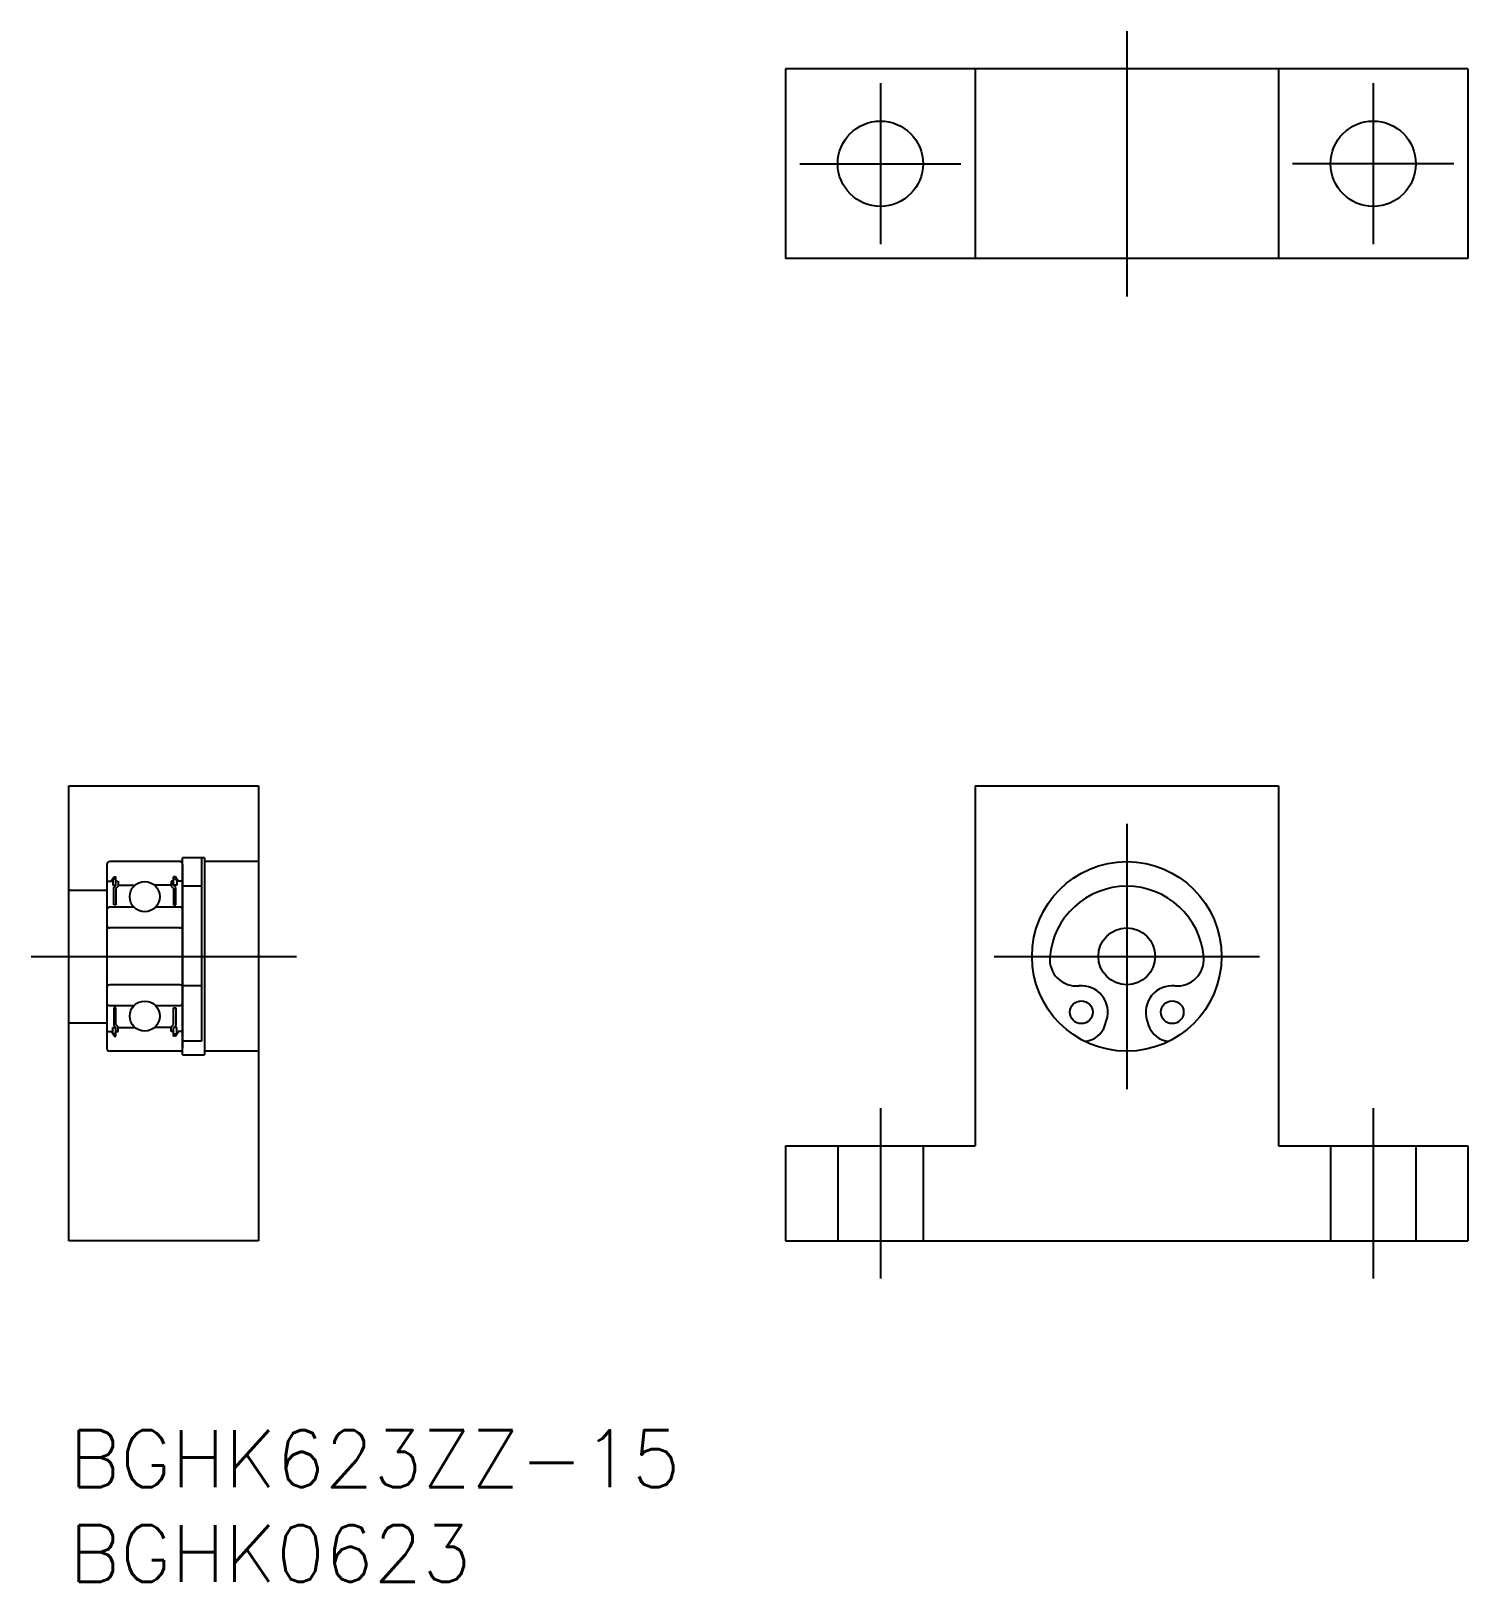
# Model space of a CAD drawing. Extents: x -2 to 73.8, y -8 to 73.8.
import ezdxf

# ---------------------------------------------------------------- set-up
doc = ezdxf.new("R2010")
doc.units = 0
doc.header["$LTSCALE"] = 0.5
doc.linetypes.add('CENTER', pattern=[50.8, 31.75, -6.35, 6.35, -6.35])
doc.linetypes.add('DASHED', pattern=[19.05, 12.7, -6.35])
for name, color, linetype in [('MSM_CENTER', 1, 'CENTER'), ('MSM_CONTINUOUS', 7, 'CONTINUOUS'), ('MSM_DASHED', 4, 'DASHED'), ('MSM_PART_NUMBER', 7, 'CONTINUOUS')]:
    doc.layers.add(name, color=color, linetype=linetype)
doc.styles.get("Standard").update_dxf_attribs({"font": 'txt.shx', "height": 3, "bigfont": 'bigfont.shx'})

# ---------------------------------------------------------------- blocks, each defined once
blk = doc.blocks.new('*U4')
at = {"layer": 'MSM_PART_NUMBER'}
blk.add_text('BGHK623ZZ-15', height=3, dxfattribs=at).set_placement((0, -3))
blk = doc.blocks.new('*U5')
at = {"layer": 'MSM_PART_NUMBER'}
blk.add_text('BGHK0623', height=3, dxfattribs=at).set_placement((0, -8))

msp = doc.modelspace()

# ---------------------------------------------------------------- linework, layer by layer
at = {"layer": 'MSM_CENTER'}
for p, q in [((55.809, 73.813), (55.809, 59.813)), ((42.809, 71.063), (42.809, 62.563)), ((68.809, 71.063), (68.809, 62.563)), ((38.559, 66.813), (47.059, 66.813)), ((73.059, 66.813), (64.559, 66.813)), ((55.809, 32), (55.809, 18)), ((-2, 25), (12, 25)), ((48.809, 25), (62.809, 25)), ((42.809, 17), (42.809, 8)), ((68.809, 17), (68.809, 8))]:
    msp.add_line(p, q, dxfattribs=at)
at = {"layer": 'MSM_CONTINUOUS'}
for p, q in [((73.809, 71.813), (37.809, 71.813)), ((37.809, 71.813), (37.809, 61.813)), ((47.809, 71.813), (47.809, 61.813)), ((63.809, 71.813), (63.809, 61.813)), ((73.809, 71.813), (73.809, 61.813)), ((73.809, 61.813), (37.809, 61.813)), ((0, 10), (0, 34)), ((0, 34), (10, 34)), ((10, 34), (10, 10)), ((47.809, 34), (47.809, 15)), ((47.809, 34), (63.809, 34)), ((63.809, 34), (63.809, 15)), ((2, 29.85), (2, 20.15)), ((6, 30), (2.15, 30)), ((6, 19.8), (6, 30.2)), ((7.15, 30.2), (6, 30.2)), ((6, 29.85), (6, 20.15)), ((7, 30.2, -0.5), (7, 20.524, -0.5)), ((7.15, 30.2, -0.5), (7.15, 19.8, -0.5)), ((10, 30), (7.15, 30)), ((2, 28.99), (2.03, 28.96)), ((2.03, 28.96), (2.241, 28.96)), ((2.241, 28.96), (2.381, 29.201)), ((2.483, 29.081), (2.311, 29.081)), ((2.311, 29.081), (2.311, 28.76)), ((2.311, 28.76), (2.483, 28.76)), ((2.362, 28.639), (2.483, 28.76)), ((2.362, 27.716), (2.362, 28.639)), ((2.381, 29.201), (2.483, 29.201)), ((2.483, 28.76), (2.483, 29.201)), ((2.483, 28.96), (2.603, 28.96)), ((2.603, 28.71), (2.483, 28.589)), ((2.603, 28.96), (2.603, 28.71)), ((2.603, 28.79), (2.633, 28.76)), ((2.633, 28.76), (3.492, 28.76)), ((5.367, 28.76), (4.508, 28.76)), ((5.397, 28.79), (5.367, 28.76)), ((5.518, 28.96), (5.397, 28.96)), ((5.397, 28.96), (5.397, 28.71)), ((5.397, 28.71), (5.518, 28.589)), ((5.619, 29.201), (5.518, 29.201)), ((5.518, 28.76), (5.518, 29.201)), ((5.518, 29.081), (5.689, 29.081)), ((5.689, 28.76), (5.518, 28.76)), ((5.638, 28.639), (5.518, 28.76)), ((5.759, 28.96), (5.619, 29.201)), ((5.638, 27.716), (5.638, 28.639)), ((5.689, 29.081), (5.689, 28.76)), ((5.97, 28.96), (5.759, 28.96)), ((6, 28.99), (5.97, 28.96)), ((7, 28.7), (6, 28.7)), ((0, 28.5), (2, 28.5)), ((2.483, 28.589), (2.483, 27.716)), ((5.518, 28.589), (5.518, 27.716)), ((2.1, 27.6), (2, 27.5)), ((3.428, 27.6), (2.1, 27.6)), ((2.483, 27.716), (2.362, 27.716)), ((5.9, 27.6), (4.572, 27.6)), ((5.518, 27.716), (5.638, 27.716)), ((6, 27.5), (5.9, 27.6)), ((5.85, 26.5), (2.15, 26.5)), ((5.85, 23.5), (2.15, 23.5)), ((7, 23.454), (6, 23.454)), ((2.1, 22.4), (2, 22.5)), ((3.428, 22.4), (2.1, 22.4)), ((2.483, 22.284), (2.362, 22.284)), ((2.362, 22.284), (2.362, 21.361)), ((2.483, 21.411), (2.483, 22.284)), ((5.9, 22.4), (4.572, 22.4)), ((5.518, 22.284), (5.638, 22.284)), ((5.518, 21.411), (5.518, 22.284)), ((5.638, 22.284), (5.638, 21.361)), ((6, 22.5), (5.9, 22.4)), ((0, 21.5), (2, 21.5)), ((2.362, 21.361), (2.483, 21.24)), ((2.603, 21.29), (2.483, 21.411)), ((2.603, 21.04), (2.603, 21.29)), ((5.397, 21.29), (5.518, 21.411)), ((5.397, 21.04), (5.397, 21.29)), ((5.638, 21.361), (5.518, 21.24)), ((10, 22), (10, 22)), ((54.659, 21.362), (54.744, 21.632)), ((56.874, 21.632), (56.96, 21.362)), ((2, 21.01), (2.03, 21.04)), ((2.03, 21.04), (2.241, 21.04)), ((2.241, 21.04), (2.381, 20.799)), ((2.311, 21.24), (2.483, 21.24)), ((2.311, 20.919), (2.311, 21.24)), ((2.483, 20.919), (2.311, 20.919)), ((2.381, 20.799), (2.483, 20.799)), ((2.483, 20.799), (2.483, 21.24)), ((2.483, 21.04), (2.603, 21.04)), ((2.603, 21.21), (2.633, 21.24)), ((2.633, 21.24), (3.492, 21.24)), ((5.367, 21.24), (4.508, 21.24)), ((5.397, 21.21), (5.367, 21.24)), ((5.518, 21.04), (5.397, 21.04)), ((5.689, 21.24), (5.518, 21.24)), ((5.518, 20.799), (5.518, 21.24)), ((5.518, 20.919), (5.689, 20.919)), ((5.619, 20.799), (5.518, 20.799)), ((5.759, 21.04), (5.619, 20.799)), ((5.689, 20.919), (5.689, 21.24)), ((5.97, 21.04), (5.759, 21.04)), ((6, 21.01), (5.97, 21.04)), ((7, 20.524), (6, 20.524)), ((6, 20), (2.15, 20)), ((6, 19.8), (7.15, 19.8)), ((10, 20), (7.15, 20)), ((37.809, 15), (47.809, 15)), ((37.809, 15), (37.809, 10)), ((63.809, 15), (73.809, 15)), ((73.809, 15), (73.809, 10)), ((10, 10), (0, 10)), ((37.809, 10), (73.809, 10))]:
    msp.add_line(p, q, dxfattribs=at)
for centre, radius in [((42.809, 66.813), 2.25), ((68.809, 66.813), 2.25), ((55.809, 25), 5), ((4, 28.15), 0.794), ((55.809, 25), 1.5), ((4, 21.85), 0.794), ((53.409, 22.054), 0.6), ((58.209, 22.054), 0.6)]:
    msp.add_circle(centre, radius, dxfattribs=at)
for centre, radius, start, end in [((2.15, 29.85), 0.15, 90, 179.99998), ((5.85, 29.85), 0.15, 359.99999, 90), ((55.809, 24.625), 4.075, 4.6343, 175.3657), ((2.15, 26.65), 0.15, 179.99998, 270), ((5.85, 26.65), 0.15, 270, 359.99999), ((53.143, 24.841), 1.4, 175.3657, 275.45655), ((58.475, 24.841), 1.4, 264.54345, 4.6343), ((2.15, 23.35), 0.15, 90, 179.99999), ((5.85, 23.35), 0.15, 360, 90), ((53.409, 22.054), 1.4, 342.45156, 95.45656), ((58.209, 22.054), 1.4, 84.54345, 197.54844), ((53.515, 21.724), 1.2, 273.04147, 342.45156), ((58.104, 21.724), 1.2, 197.54844, 266.95853), ((2.15, 20.15), 0.15, 179.99999, 270), ((5.85, 20.15), 0.15, 270, 360)]:
    msp.add_arc(centre, radius, start, end, dxfattribs=at)
at = {"layer": 'MSM_DASHED'}
for p, q in [((40.559, 15), (40.559, 10)), ((45.059, 15), (45.059, 10)), ((66.559, 15), (66.559, 10)), ((71.059, 15), (71.059, 10))]:
    msp.add_line(p, q, dxfattribs=at)

# ---------------------------------------------------------------- block references
at = {"layer": 'MSM_CONTINUOUS'}
for name in ['*U4', '*U5']:
    msp.add_blockref(name, (0, 0), dxfattribs=at)

doc.saveas('drawing.dxf')
